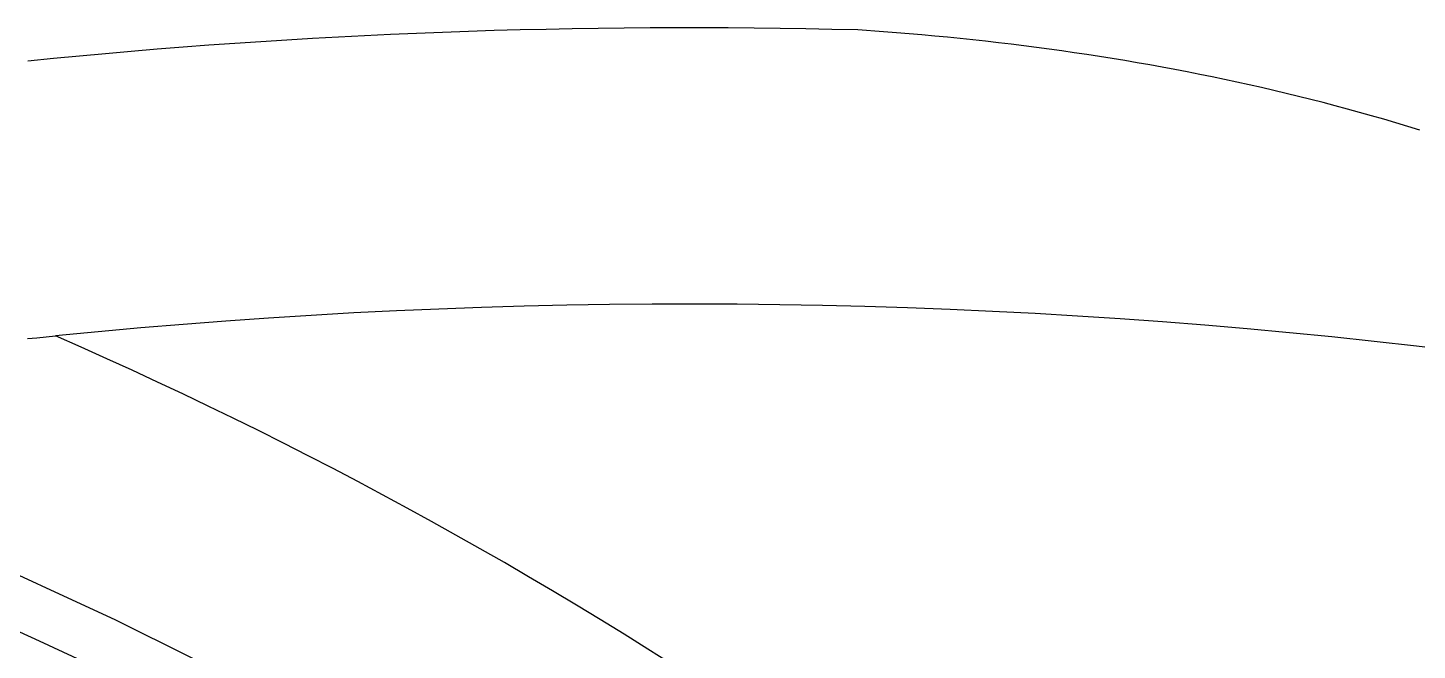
# Model space of a CAD drawing. Extents: x 403 to 503, y 484 to 637.
# Drawn here: x 423.04 to 430.47, y 523.55 to 526.88 of the extents above; entities that cross this region are included whole.
import ezdxf

# ---------------------------------------------------------------- set-up
doc = ezdxf.new("R2010")
doc.units = 0
doc.header["$MEASUREMENT"] = 0
doc.layers.add('1', color=4, linetype='Continuous')
doc.layers.add('SPA', color=2, linetype='Continuous')

# ---------------------------------------------------------------- blocks, each defined once
blk = doc.blocks.new('2010GRANDEE')
at = {"layer": 'SPA', "color": 2, "linetype": 'Continuous'}
blk.add_lwpolyline([(27.4641, 25.6763), (27.4001, 25.6962), (27.3359, 25.7156), (27.2715, 25.7347), (27.2069, 25.7534), (27.1422, 25.7716), (27.0773, 25.7895), (27.0122, 25.807), (26.947, 25.8241), (26.8816, 25.8409), (26.8161, 25.8573), (26.7505, 25.8733), (26.6847, 25.8889), (26.6188, 25.9042), (26.5528, 25.9191), (26.4866, 25.9336), (26.4204, 25.9478), (26.354, 25.9616), (26.2875, 25.9751), (26.2209, 25.9882), (26.1542, 26.001), (26.0873, 26.0134), (26.0204, 26.0255), (25.9534, 26.0372), (25.8863, 26.0486), (25.8191, 26.0597), (25.7518, 26.0704), (25.6845, 26.0808), (25.617, 26.0908), (25.5495, 26.1006), (25.4819, 26.11), (25.4142, 26.119), (25.3465, 26.1278), (25.2787, 26.1362), (25.2108, 26.1443), (25.1428, 26.152), (25.0748, 26.1595), (25.0067, 26.1666), (24.9385, 26.1735), (24.8703, 26.18), (24.8021, 26.1862), (24.7338, 26.192), (24.6654, 26.1976), (24.597, 26.2029), (24.46, 26.2125)], dxfattribs=at)
at = {"layer": 'SPA', "color": 3, "linetype": 'Continuous'}
for points in [[(20.0184, 24.5628), (20.0688, 24.567), (20.1688, 24.5764)], [(19.8269, 23.0614), (20.0811, 22.9463), (20.3339, 22.8279)], [(27.0455, 18.2747), (26.7321, 18.597), (26.4118, 18.9136), (26.0847, 19.2245), (25.751, 19.5293), (25.4108, 19.8278), (25.0644, 20.1198), (24.7118, 20.4052), (24.3533, 20.6838), (23.9891, 20.9553), (23.6195, 21.2197), (23.2445, 21.4766), (22.8645, 21.7261), (22.4797, 21.9678), (22.0902, 22.2018), (21.6964, 22.4279), (21.2985, 22.6458), (20.8967, 22.8557), (20.4913, 23.0572), (19.6707, 23.4352)]]:
    blk.add_lwpolyline(points, dxfattribs=at)
at = {"layer": 'SPA', "color": 2, "linetype": 'Continuous'}
for centre, radius, start, end in [((23.5561, -8.9945), 35.2186, 88.52935, 95.76159), ((10.5561, 2.5555), 24.0276, 43.63023, 66.41743)]:
    blk.add_arc(centre, radius, start, end, dxfattribs=at)
at = {"layer": 'SPA', "color": 3, "linetype": 'Continuous'}
blk.add_arc((23.5561, -8.9945), 33.7414, 70.99556, 95.76159, dxfattribs=at)

msp = doc.modelspace()

# ---------------------------------------------------------------- block references
at = {"layer": '1'}
msp.add_blockref('2010GRANDEE', (403.0209, 500.6528), dxfattribs=at)

doc.saveas('drawing.dxf')
